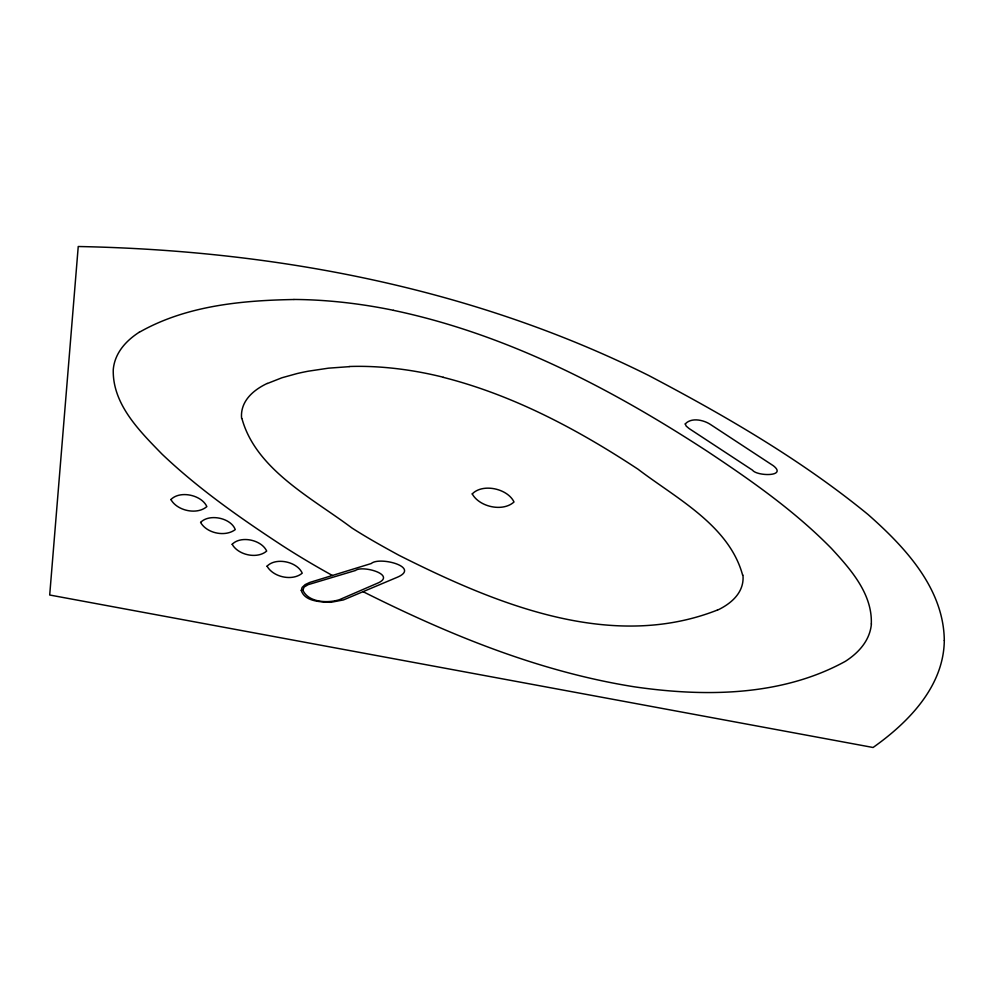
<?xml version="1.0" encoding="UTF-8"?>
<svg xmlns="http://www.w3.org/2000/svg" width="994" height="994" viewBox="0 0 994 994"><rect width="100%" height="100%" fill="white"/><g stroke="black" fill="none" stroke-linecap="round" stroke-linejoin="round"><path stroke-width="1.49" d="M871.303 623.897C872.496 593.828 850.603 569.301 831.543 548.551C794.566 510.854 751.042 480.388 707.206 451.264C610.975 388.505 506.716 334.158 393.475 310.352M139.21 332.319C185.766 305.742 241.293 300.424 293.951 299.517M267.423 383.485L281.961 377.757L297.007 373.582A250.202 104.159 11.7 0 1 308.264 371.197L328.505 368.165L349.217 366.662M717.134 610.154C610.44 651.977 494.726 603.408 398.892 555.248C382.963 546.551 367.072 537.729 351.801 527.901C312.464 498.317 255.818 469.553 241.94 418.536M443.287 377.36C513.364 395.127 577.986 429.632 638.024 469.205C676.243 498.367 729.111 525.341 742.617 575.116M363.083 591.678C448.953 634.719 539.307 671.795 634.681 686.866C704.945 697.03 781.694 696.359 845.36 661.333A229.664 95.61 11.7 0 0 871.403 623.909M332.394 575.464C315.284 566.021 298.473 556.044 282.06 545.445C239.989 517.849 198.465 488.849 161.96 454.047C139.595 431.073 112.421 404.285 113.254 369.756A229.664 95.61 11.7 0 1 139.123 332.282M293.926 299.467A229.664 95.61 11.7 0 1 393.487 310.314M742.94 575.166A155.685 64.809 11.7 0 1 717.308 610.241M349.08 366.513A155.673 64.809 11.7 0 1 443.324 377.26M241.617 418.486A155.685 64.809 11.7 0 1 267.249 383.411M301.269 590.473C304.798 601.469 320.105 601.917 329.834 602.289A32.877 13.692 11.7 0 0 331.263 602.24L343.439 599.929L397.513 577.166C420.86 567.04 379.435 556.18 371.259 563.523L309.793 582.434L305.183 584.584L302.338 587.206A32.877 13.692 11.7 0 0 301.977 587.802L301.269 590.473M302.835 590.113C308.451 602.612 327.61 603.346 339.302 599.742L378.801 582.633C395.724 574.321 362.015 565.027 355.467 570.494L308.103 584.683L304.152 587.044L302.835 590.113M170.918 499.547C177.143 510.804 197.023 515.203 206.851 506.592C201.571 494.913 179.964 490.204 170.918 499.547M200.602 522.409C206.702 533.331 225.24 537.232 235.255 529.603C231.043 517.936 209.262 513.326 200.602 522.409M232.174 544.29C238.15 555.087 257.247 559.311 266.678 551.049C261.584 539.854 240.871 535.306 232.174 544.29M267.063 566.182C273.176 577.203 292.46 581.428 302.226 573.178C297.256 561.635 275.91 557.025 267.063 566.182M472.237 493.919C479.431 506.977 502.778 512.196 514.01 501.982C507.623 488.563 482.761 483.047 472.237 493.919M685.251 423.953L686.195 426.091L689.053 428.513L752.533 470.187C756.819 476.275 787.708 476.958 773.382 465.764L710.437 424.463C703.504 419.841 691.215 417.244 685.251 423.953M944.3 640.509C943.716 686.556 908.33 722.514 873.067 747.488L49.7 595.008L78.24 246.512C274.294 250.302 472.312 287.552 648.734 375.508C725.247 415.79 800.915 459.563 867.986 514.457C904.813 546.936 943.741 588.299 944.3 640.509"/></g></svg>
